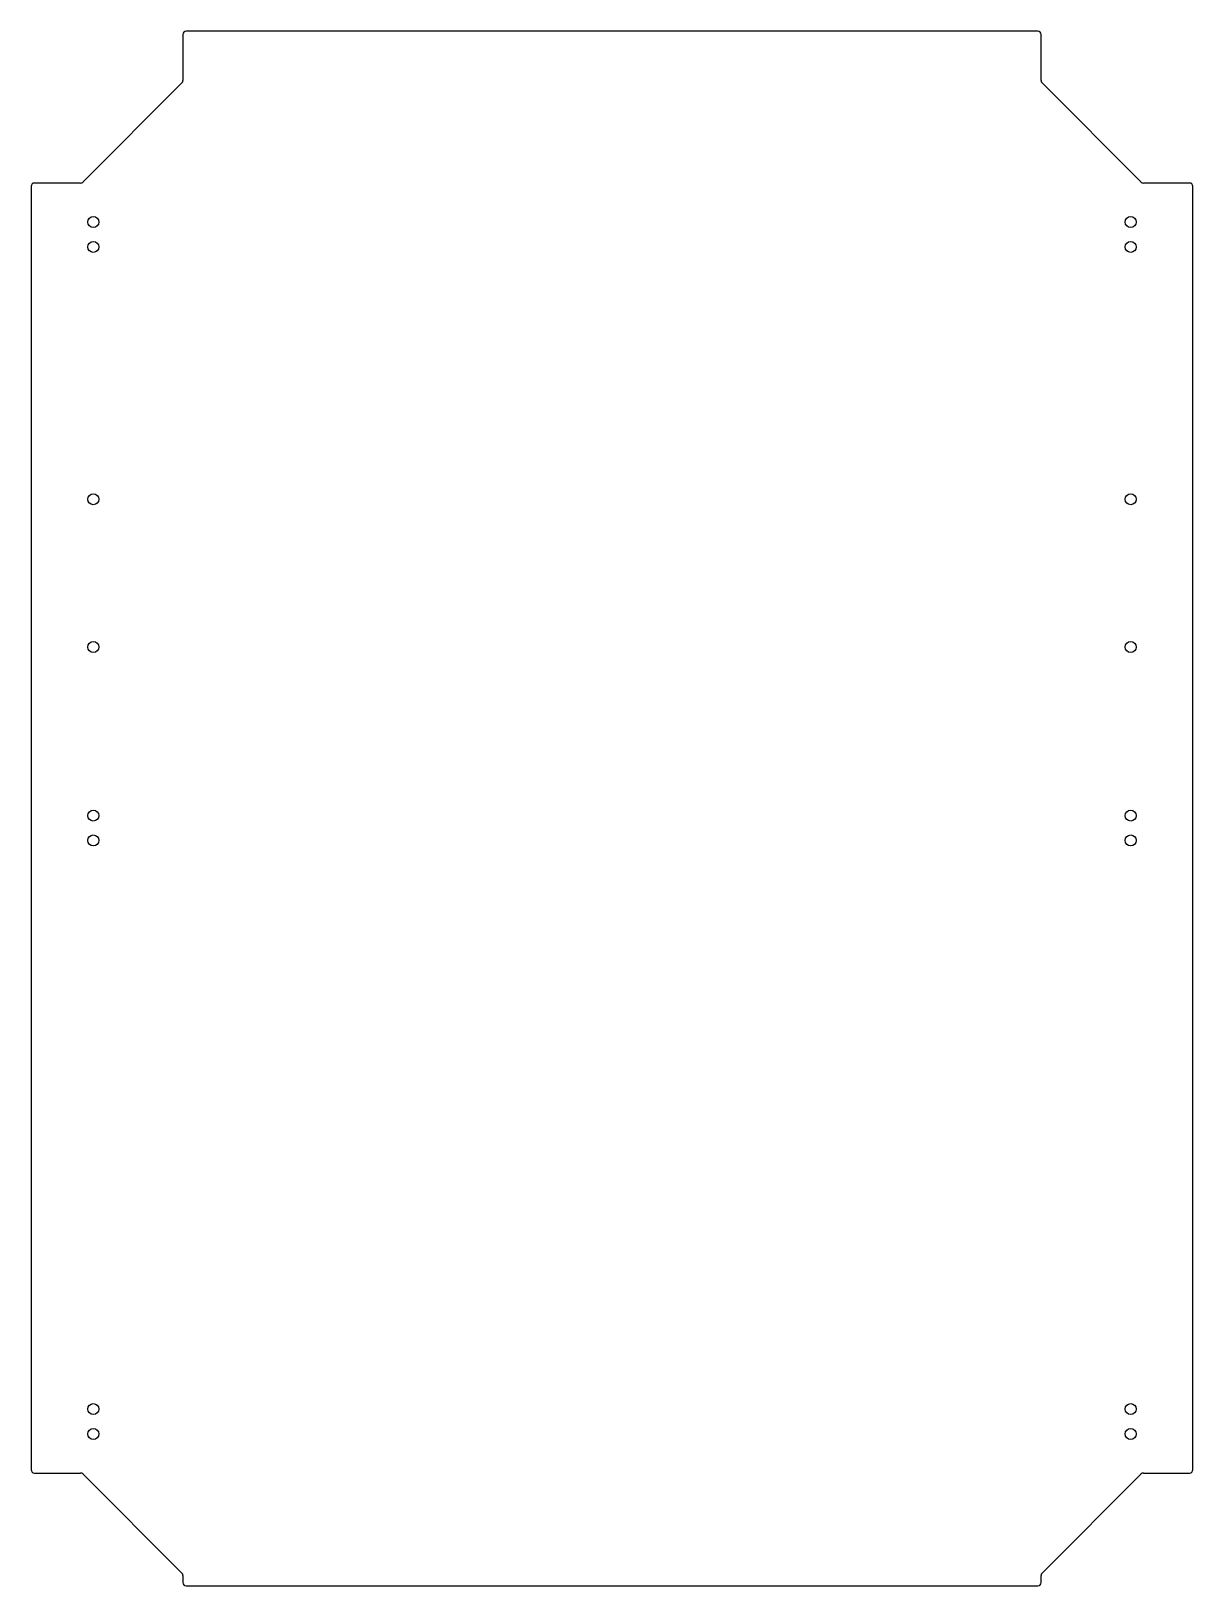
# Model space of a CAD drawing. Header units: millimetres. Extents: x -350 to 350, y -468 to 468.
import ezdxf

# ---------------------------------------------------------------- set-up
doc = ezdxf.new("R2010")
doc.units = ezdxf.units.MM
doc.layers.add('CUTOUTS', color=1, linetype='CONTINUOUS')
doc.layers.add('PERIMETER', color=5, linetype='CONTINUOUS')

msp = doc.modelspace()

# ---------------------------------------------------------------- linework, layer by layer
at = {"layer": 'CUTOUTS'}
for centre in [(-312.5, 353.25), (312.5, 353.25), (-312.5, 338.25), (312.5, 338.25), (-312.5, 186.25), (312.5, 186.25), (-312.5, 97.25), (312.5, 97.25), (-312.5, -4.25), (312.5, -4.25), (-312.5, -19.25), (312.5, -19.25), (-312.5, -361.75), (312.5, -361.75), (-312.5, -376.75), (312.5, -376.75)]:
    msp.add_circle(centre, 3.3, dxfattribs=at)
at = {"layer": 'PERIMETER'}
for p, q in [((256.5, 468.25), (-256.5, 468.25)), ((-258.5, 466.25), (-258.5, 438.46)), ((258.5, 438.46), (258.5, 466.25)), ((-259.09, 437.04), (-318.79, 377.34)), ((318.79, 377.34), (259.09, 437.04)), ((-350, 374.75), (-350, -398.25)), ((-320.21, 376.75), (-348, 376.75)), ((348, 376.75), (320.21, 376.75)), ((350, -398.25), (350, 374.75)), ((-348, -400.25), (-320.21, -400.25)), ((-318.79, -400.84), (-259.09, -460.54)), ((259.09, -460.54), (318.79, -400.84)), ((320.21, -400.25), (348, -400.25)), ((-258.5, -461.96), (-258.5, -466.25)), ((-256.5, -468.25), (256.5, -468.25)), ((258.5, -466.25), (258.5, -461.96))]:
    msp.add_line(p, q, dxfattribs=at)
for centre, start, end in [((256.5, 466.25), 0, 90), ((-256.5, 466.25), 90, 180), ((-260.5, 438.46), -45, 0), ((260.5, 438.46), 180, 225), ((-348, 374.75), 90, 179.99999), ((-320.21, 378.75), 270, 315), ((320.21, 378.75), 225, 270), ((348, 374.75), 0.00001, 90), ((-348, -398.25), 179.99999, 270), ((-320.21, -402.25), 45, 90), ((320.21, -402.25), 90, 135), ((348, -398.25), -90, 0.00001), ((-260.5, -461.96), 0, 45), ((-256.5, -466.25), 180, 270), ((256.5, -466.25), -90, 0), ((260.5, -461.96), 135, 180)]:
    msp.add_arc(centre, 2, start, end, dxfattribs=at)

doc.saveas('drawing.dxf')
